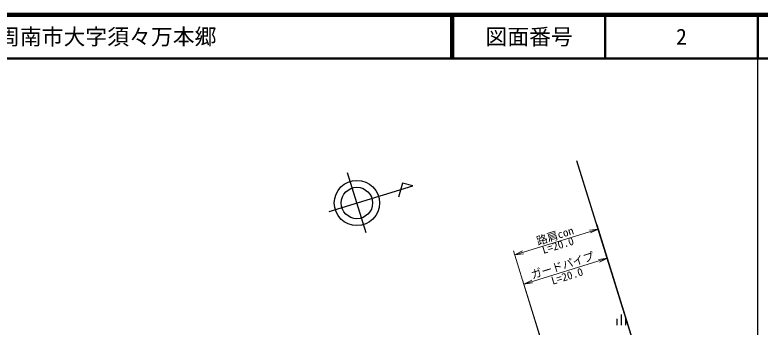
# Model space of a CAD drawing. Units: millimetres at full size, sheet at 1:1000; details may follow other scales. Extents: x 40000 to 680000, y 20000 to 380000.
# Drawn here: x 408888 to 579500, y 308496 to 380000 of the extents above; entities that cross this region are included whole.
import ezdxf
from ezdxf.enums import TextEntityAlignment as Align

# ---------------------------------------------------------------- set-up
doc = ezdxf.new("R2010")
doc.units = ezdxf.units.MM
doc.header["$LTSCALE"] = 1000
for name, color, linetype, lineweight in [('M-BGD', 7, 'Continuous', 25), ('M-BMK-OTRS', 5, 'Continuous', 25), ('M-BMK-SRVR', 3, 'Continuous', 25), ('M-STR-HTXT', 7, 'Continuous', 13), ('M-TTL', 2, 'Continuous', 140), ('M-TTL-BAND', 7, 'Continuous', 25), ('M-TTL-LINE', 7, 'Continuous', 50)]:
    doc.layers.add(name, color=color, linetype=linetype, lineweight=lineweight)
doc.layers.add('M-TTL-TXT', color=7, linetype='Continuous')
doc.styles.add('ＭＳ ゴシック', font='')
doc.styles.get('ＭＳ ゴシック').set_extended_font_data('MS Gothic')

# ---------------------------------------------------------------- blocks, each defined once
blk = doc.blocks.new('open_arrow')
at = {"color": 0, "linetype": 'Continuous', "lineweight": -2}
blk.add_lwpolyline([(7.5, 1.25), (0, 0), (7.5, -1.25)], dxfattribs=at)

msp = doc.modelspace()

# ---------------------------------------------------------------- linework, layer by layer
at = {"layer": 'M-BGD'}
for p, q in [((547691, 311416), (547691, 308916)), ((546691, 310416), (546691, 308916)), ((548691, 310416), (548691, 308916))]:
    msp.add_line(p, q, dxfattribs=at)
at = {"layer": 'M-BMK-OTRS'}
msp.add_line((573204, 232195), (537537, 346589), dxfattribs=at)
at = {"layer": 'M-BMK-SRVR'}
for p, q in [((489282, 330061), (485071, 343851)), ((480851, 334984), (499979, 340825))]:
    msp.add_line(p, q, dxfattribs=at)
msp.add_lwpolyline([(499979, 340825), (497611, 341446), (496675, 338224)], dxfattribs=at)
for radius in [5185, 3589]:
    msp.add_circle((487188, 336919), radius, dxfattribs=at)
at = {"layer": 'M-STR-HTXT'}
for p, q in [((552080, 299957), (542165, 331915)), ((523316, 325020), (542461, 330960)), ((532934, 294017), (523020, 325975)), ((525400, 318341), (544547, 324273)), ((548225, 312401), (544251, 325228)), ((529127, 306312), (525104, 319296))]:
    msp.add_line(p, q, dxfattribs=at)
at = {"layer": 'M-TTL'}
msp.add_line((680000, 380000), (40000, 380000), dxfattribs=at)
at = {"layer": 'M-TTL-BAND'}
msp.add_line((579000, 20000), (579000, 370000), dxfattribs=at)
at = {"layer": 'M-TTL-LINE'}
for p, q in [((508747, 380000), (508747, 370000)), ((509247, 380000), (509247, 370000)), ((543997, 380000), (543997, 370000)), ((579000, 380000), (579000, 370000)), ((40000, 370000), (680000, 370000))]:
    msp.add_line(p, q, dxfattribs=at)

# ---------------------------------------------------------------- block references
at = {"layer": 'M-STR-HTXT', "xscale": 267, "yscale": 267}
for p, rotation in [((542461, 330960), 197.2), ((523316, 325020), 17.2), ((544547, 324273), 197.2), ((525400, 318341), 17.2)]:
    msp.add_blockref('open_arrow', p, dxfattribs=dict(at, rotation=rotation))

# ---------------------------------------------------------------- texts
at = {"layer": 'M-STR-HTXT', "style": 'ＭＳ ゴシック'}
for s, rotation, p in [('路肩con', 17.236, (532981, 328019)), ('ガードパイプ', 17.317, (534684, 321217))]:
    msp.add_text(s, height=1833, rotation=rotation, dxfattribs=at).set_placement(p, align=Align.BOTTOM_CENTER)
for rotation, p in [(17.236, (532931, 328098)), (17.214, (535039, 321040))]:
    msp.add_text('L=20.0', height=1833, rotation=rotation, dxfattribs=at).set_placement(p, align=Align.TOP_CENTER)
at = {"layer": 'M-TTL-TXT', "style": 'ＭＳ ゴシック'}
msp.add_text('周南市大字須々万本郷', height=3666, dxfattribs=at).set_placement((405024, 375000), align=Align.MIDDLE_LEFT)
for s, p in [('図面番号', (526622, 375000)), ('2', (561497, 375000))]:
    msp.add_text(s, height=3666, dxfattribs=at).set_placement(p, align=Align.MIDDLE_CENTER)

doc.saveas('drawing.dxf')
